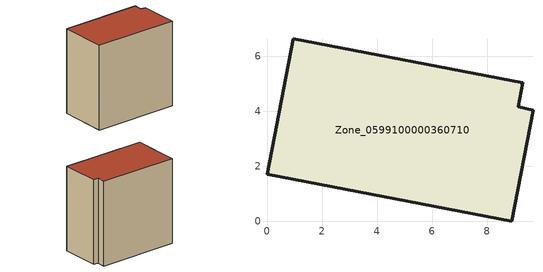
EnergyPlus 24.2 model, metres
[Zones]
Zone_0599100000360710
 floor ground (C_G): 0,1.71 0.95,6.64 9.28,5.04 9.13,4.17 9.66,4.03 8.89,0 z0
 wall outside (C_F): 0.95,6.64 0,1.71 8.89,0 9.66,4.03 9.13,4.17 9.28,5.04 0.95,6.64 z0:9.04
 roof outside (C_R): 8.89,0 9.66,4.03 9.13,4.17 9.28,5.04 0.95,6.64 0,1.71 z9.04
[BUILDING]
Pand.0599100000360710: North Axis=0; Terrain=City; Loads Convergence Tolerance Value=0.04; Temperature Convergence Tolerance Value=0.4; Solar Distribution=FullExterior; Maximum Number of Warmup Days=25; Minimum Number of Warmup Days=1
[Site:Location]
Rotterdam.The.Hague.AP_ZH_NLD Design_Conditions: Latitude=51.96; Longitude=4.45; Time Zone=1; Elevation=-4.5
[SITE:GROUNDTEMPERATURE:BUILDINGSURFACE]
18, 18, 18, 18, 18, 18, 18, 18, 18, 18, 18, 18
[MATERIAL] Thermal Absorptance=0.9; Solar Absorptance=0.7; Visible Absorptance=0.7
Name | Roughness | Thickness | Conductivity | Density | Specific Heat
G.TC.1992-2005 | MediumSmooth | 0.15 | 0.06 | 540 | 1210
F.TC.1992-2005 | Rough | 0.3 | 0.12 | 1920 | 840
R.TC.1992-2005 | MediumRough | 0.2 | 0.08 | 1500 | 1000
[CONSTRUCTION]
C_G: G.TC.1992-2005
C_F: F.TC.1992-2005
C_R: R.TC.1992-2005
[ZONE]
Zone_0599100000360710: Type=1; Multiplier=1; Ceiling Height=Autocalculate; Volume=Autocalculate; Floor Area=autocalculate; Part of Total Floor Area=Yes
[ZONEINFILTRATION:DESIGNFLOWRATE]
Infil_Zone_0599100000360710: Zone or ZoneList or Space or SpaceList=Zone_0599100000360710; Schedule=AlwaysOn; Design Flow Rate Calculation Method=Flow/Area; Flow Rate per Floor Area=0.0015; Constant Term Coefficient=1; Temperature Term Coefficient=0; Velocity Term Coefficient=0; Velocity Squared Term Coefficient=0
[HVACTEMPLATE:ZONE:IDEALLOADSAIRSYSTEM]
Zone_0599100000360710: Maximum Heating Supply Air Temperature=50; Minimum Cooling Supply Air Temperature=13; Maximum Heating Supply Air Humidity Ratio=0.0156; Minimum Cooling Supply Air Humidity Ratio=0.0077; Heating Limit=NoLimit; Cooling Limit=NoLimit; Dehumidification Control Type=ConstantSensibleHeatRatio; Cooling Sensible Heat Ratio=0.7; Dehumidification Setpoint=60; Humidification Control Type=None; Humidification Setpoint=30; Outdoor Air Method=None; Outdoor Air Flow Rate per Person=0.00944; Outdoor Air Flow Rate per Zone Floor Area=0; Outdoor Air Flow Rate per Zone=0; Demand Controlled Ventilation Type=None; Outdoor Air Economizer Type=NoEconomizer; Heat Recovery Type=None; Sensible Heat Recovery Effectiveness=0.7; Latent Heat Recovery Effectiveness=0.65
[ZONECONTROL:THERMOSTAT]
ThermostatControl_Zone_0599100000360710: Zone or ZoneList=Zone_0599100000360710; Control Type Schedule=DualSetpointControlType; Control 1=Thermostat_Zone_0599100000360710; Temperature Difference Between Cutout And Setpoint=0
[THERMOSTATSETPOINT:DUALSETPOINT]
Thermostat_Zone_0599100000360710: Heating Setpoint Temperature Schedule=HeatingSetpoint_Zone_0599100000360710; Cooling Setpoint Temperature Schedule=CoolingSetpoint_Zone_0599100000360710
[SCHEDULE:COMPACT]
HeatingSetpoint_Zone_0599100000360710: Through: 12/31, For: AllDays, Until: 24:00, 21
CoolingSetpoint_Zone_0599100000360710: Through: 12/31, For: AllDays, Until: 24:00, 24
DualSetpointControlType: Through: 12/31, For: AllDays, Until: 24:00, 4
AlwaysOn: Through: 12/31, For: AllDays, Until: 24:00, 1
